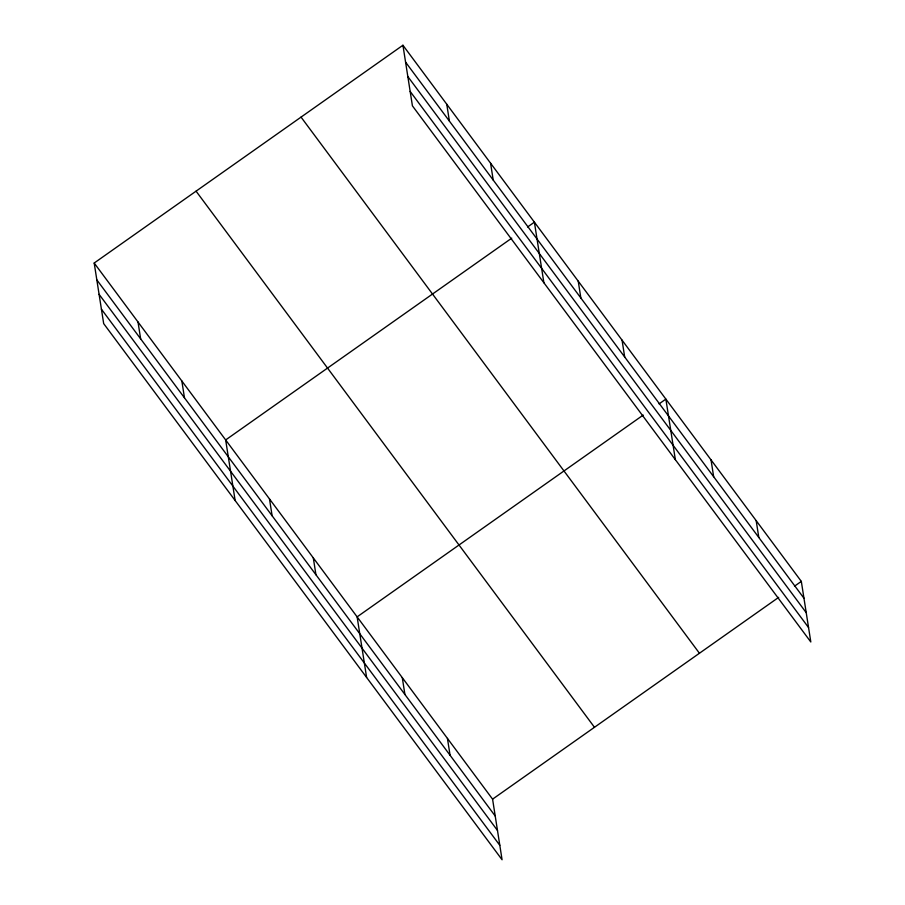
<?xml version="1.0" encoding="UTF-8"?>
<svg xmlns="http://www.w3.org/2000/svg" width="905" height="905" viewBox="0 0 905 905"><rect width="100%" height="100%" fill="white"/><g stroke="black" fill="none" stroke-linecap="round" stroke-linejoin="round"><path stroke-width="1.36" d="M94.188 263.027L492.58 799.16L502.071 859.75L103.679 323.605L94.188 263.027L402.929 45.25L801.321 581.395L810.812 641.973L412.42 105.84L402.929 45.25M511.755 238.151L225.662 439.943L235.142 500.533M527.604 226.963L534.403 222.178L543.882 282.767M643.229 415.067L357.124 616.871L366.615 677.46M659.078 403.89L665.865 399.105L675.356 459.695M492.58 799.16L778.685 597.357M794.533 586.18L801.321 581.395M405.576 62.128L803.968 598.262M407.827 76.552L806.231 612.685M410.157 91.416L808.55 627.55M301.048 117.118L699.441 653.252M196.068 191.159L594.472 727.292M96.835 279.894L495.227 816.039M99.086 294.317L497.49 830.462M101.417 309.182L499.809 845.327M756.173 520.624L758.82 537.502M711.025 459.864L713.66 476.743M622.052 340.122L624.688 357M578.227 281.15L580.863 298.028M490.578 163.205L493.214 180.072M446.753 104.222L449.4 121.1M447.432 738.401L450.079 755.268M402.284 677.641L404.92 694.508M313.3 557.899L315.947 574.777M269.486 498.927L272.122 515.793M181.837 380.971L184.473 397.849M138.013 321.999L140.648 338.877"/></g></svg>
